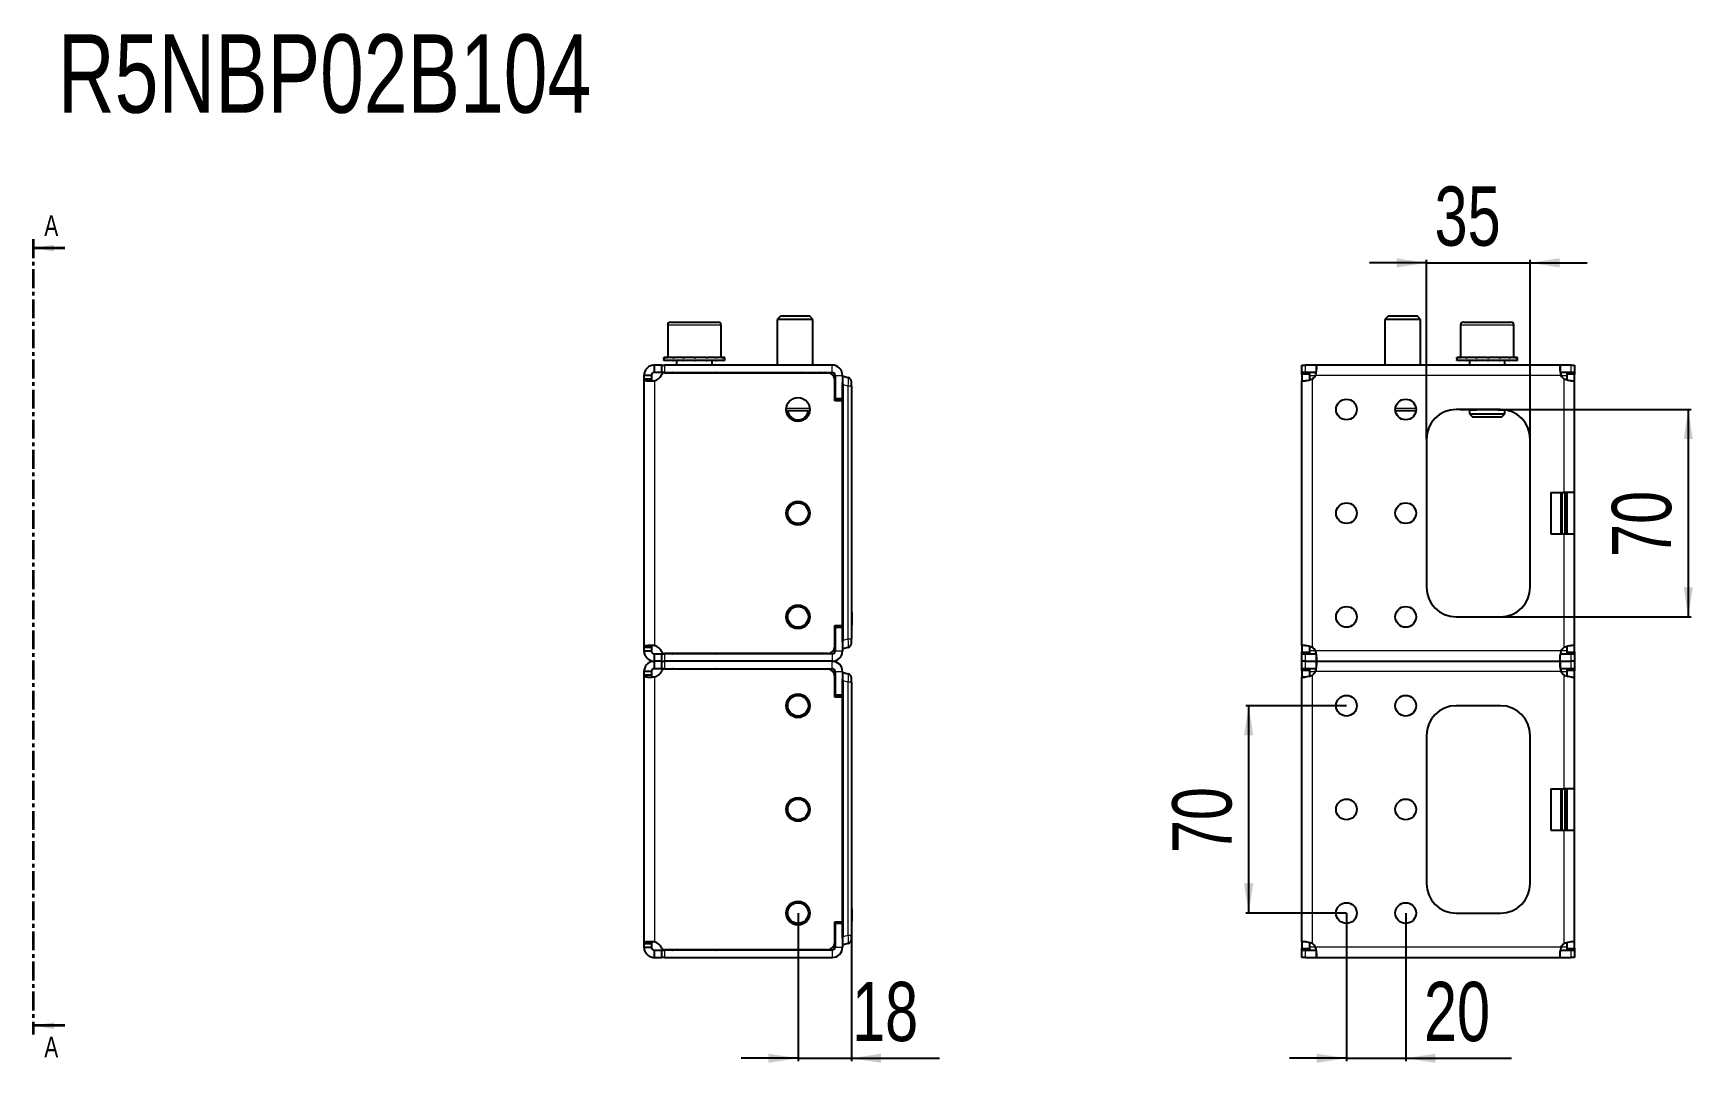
# Model space of a CAD drawing. Header units: millimetres. Extents: x 0 to 2702, y -208 to 601.
# Drawn here: x 1274 to 1834, y 254 to 601 of the extents above; entities that cross this region are included whole.
import ezdxf

# ---------------------------------------------------------------- set-up
doc = ezdxf.new("R2010")
doc.units = ezdxf.units.MM
doc.linetypes.add('CENTER', pattern=[10.16, 6.35, -1.27, 1.27, -1.27])
doc.layers.add('FORMAT', color=7, linetype='Continuous')
doc.styles.add('SLDTEXTSTYLE0', font='TXT', dxfattribs={"width": 0.75})
doc.dimstyles.new('SLDDIMSTYLE0', dxfattribs={"dimtxt": 20, "dimasz": 10, "dimexe": 0, "dimexo": 0.0625, "dimgap": 5, "dimtad": 2, "dimdec": 1, "dimrnd": 1e-09, "dimzin": 12, "dimdsep": 46, "dimtxsty": 'SLDTEXTSTYLE0', "dimsah": 1, "dimcen": 0.09, "dimadec": 0, "dimazin": 3, "dimtfac": 1, "dimtofl": 0, "dimtmove": 0, "dimatfit": 3, "dimfxl": 0, "dimfrac": 2, "dimtolj": 1, "dimtzin": 12, "dimarcsym": 0})
doc.dimstyles.new('SLDDIMSTYLE1', dxfattribs={"dimtxt": 20, "dimasz": 10, "dimexe": 0, "dimexo": 0.0625, "dimgap": 5, "dimtad": 2, "dimdec": 1, "dimrnd": 1e-09, "dimzin": 12, "dimdsep": 46, "dimtxsty": 'SLDTEXTSTYLE0', "dimsah": 1, "dimcen": 0.09, "dimadec": 0, "dimazin": 3, "dimtfac": 1, "dimtmove": 0, "dimatfit": 0, "dimfxl": 0, "dimfrac": 2, "dimtolj": 1, "dimtzin": 12, "dimarcsym": 0})

# ---------------------------------------------------------------- blocks, each defined once
blk = doc.blocks.new('_D_4')
at = {"layer": 'FORMAT'}
for p, q in [((1532.04, 304.38), (1532.04, 254.38)), ((1550.04, 299.63), (1550.04, 254.38)), ((1532.04, 255.38), (1512.81, 255.38)), ((1532.04, 255.38), (1550.04, 255.38)), ((1550.04, 255.38), (1579.82, 255.38))]:
    blk.add_line(p, q, dxfattribs=at)
for points in [[(1532.04, 255.38), (1522.04, 256.92), (1522.04, 253.85)], [(1550.04, 255.38), (1560.04, 253.85), (1560.04, 256.92)]]:
    blk.add_solid(points, dxfattribs=at)
at = {"layer": 'FORMAT', "insert": (1550.27, 281.17), "char_height": 20, "attachment_point": 1, "style": 'SLDTEXTSTYLE0'}
blk.add_mtext('18', dxfattribs=at)
blk = doc.blocks.new('_D_7')
at = {"layer": 'FORMAT'}
for p, q in [((1769.12, 474.39), (1833.47, 474.39)), ((1832.47, 474.39), (1832.47, 404.39)), ((1769.12, 404.39), (1833.47, 404.39))]:
    blk.add_line(p, q, dxfattribs=at)
for points in [[(1832.47, 474.39), (1830.93, 464.39), (1834.01, 464.39)], [(1832.47, 404.39), (1834.01, 414.39), (1830.93, 414.39)]]:
    blk.add_solid(points, dxfattribs=at)
at = {"layer": 'FORMAT', "insert": (1806.69, 424.61), "char_height": 20, "attachment_point": 1, "rotation": 90, "style": 'SLDTEXTSTYLE0'}
blk.add_mtext('70', dxfattribs=at)
blk = doc.blocks.new('_D_8')
at = {"layer": 'FORMAT'}
for p, q in [((1744.11, 523.89), (1724.88, 523.89)), ((1744.11, 464.4), (1744.11, 524.89)), ((1744.11, 523.89), (1779.11, 523.89)), ((1779.11, 464.4), (1779.11, 524.89)), ((1779.11, 523.89), (1798.34, 523.89))]:
    blk.add_line(p, q, dxfattribs=at)
for points in [[(1744.11, 523.89), (1734.11, 525.43), (1734.11, 522.35)], [(1779.11, 523.89), (1789.11, 522.35), (1789.11, 525.43)]]:
    blk.add_solid(points, dxfattribs=at)
at = {"layer": 'FORMAT', "insert": (1746.84, 549.67), "char_height": 20, "attachment_point": 1, "style": 'SLDTEXTSTYLE0'}
blk.add_mtext('35', dxfattribs=at)
blk = doc.blocks.new('_D_9')
at = {"layer": 'FORMAT'}
for p, q in [((1717.11, 304.38), (1717.11, 254.38)), ((1737.11, 304.38), (1737.11, 254.38)), ((1717.11, 255.38), (1697.88, 255.38)), ((1717.11, 255.38), (1737.11, 255.38)), ((1737.11, 255.38), (1772.83, 255.38))]:
    blk.add_line(p, q, dxfattribs=at)
for points in [[(1717.11, 255.38), (1707.11, 256.92), (1707.11, 253.85)], [(1737.11, 255.38), (1747.11, 253.85), (1747.11, 256.92)]]:
    blk.add_solid(points, dxfattribs=at)
at = {"layer": 'FORMAT', "insert": (1743.28, 281.17), "char_height": 20, "attachment_point": 1, "style": 'SLDTEXTSTYLE0'}
blk.add_mtext('20', dxfattribs=at)
blk = doc.blocks.new('_D_10')
at = {"layer": 'FORMAT'}
for p, q in [((1717.1, 374.39), (1683.11, 374.39)), ((1684.11, 374.39), (1684.11, 304.39)), ((1717.1, 304.39), (1683.11, 304.39))]:
    blk.add_line(p, q, dxfattribs=at)
for points in [[(1684.11, 374.39), (1682.57, 364.39), (1685.65, 364.39)], [(1684.11, 304.39), (1685.65, 314.39), (1682.57, 314.39)]]:
    blk.add_solid(points, dxfattribs=at)
at = {"layer": 'FORMAT', "insert": (1658.33, 324.61), "char_height": 20, "attachment_point": 1, "rotation": 90, "style": 'SLDTEXTSTYLE0'}
blk.add_mtext('70', dxfattribs=at)

msp = doc.modelspace()

# ---------------------------------------------------------------- linework, layer by layer
at = {"color": 7, "linetype": 'CENTER', "lineweight": 35}
msp.add_line((1273.91, 531.87), (1273.91, 263.4), dxfattribs=at)
at = {"color": 7, "linetype": 'Continuous', "lineweight": 35}
for p, q in [((1284.55, 528.87), (1273.91, 528.87)), ((1284.55, 266.4), (1273.91, 266.4))]:
    msp.add_line(p, q, dxfattribs=at)
at = {"color": 7, "linetype": 'Continuous', "lineweight": 25}
for p, q in [((1526.12, 505.89), (1525.04, 504.82)), ((1525.04, 504.82), (1525.04, 489.39)), ((1537.04, 504.82), (1525.04, 504.82)), ((1535.97, 505.89), (1526.12, 505.89)), ((1537.04, 504.82), (1535.97, 505.89)), ((1537.04, 489.39), (1537.04, 504.82)), ((1731.19, 505.89), (1730.11, 504.82)), ((1730.11, 504.82), (1730.11, 489.39)), ((1742.11, 504.82), (1730.11, 504.82)), ((1741.04, 505.89), (1731.19, 505.89)), ((1742.11, 504.82), (1741.04, 505.89)), ((1742.11, 489.39), (1742.11, 504.82)), ((1488.04, 502.89), (1488.04, 491.89)), ((1489.04, 503.89), (1505.04, 503.89)), ((1506.04, 491.89), (1506.04, 502.89)), ((1755.61, 502.89), (1755.61, 491.89)), ((1756.61, 503.89), (1764.43, 503.89)), ((1764.43, 503.89), (1772.61, 503.89)), ((1773.61, 491.89), (1773.61, 502.89)), ((1483.54, 486.89), (1483.54, 489.39)), ((1485.95, 489.39), (1483.54, 489.39)), ((1485.94, 489.39), (1485.94, 486.89)), ((1485.94, 489.39), (1486.94, 489.39)), ((1486.79, 491.89), (1486.79, 490.89)), ((1486.79, 491.89), (1486.8, 491.89)), ((1486.79, 490.89), (1486.8, 490.89)), ((1486.8, 491.89), (1486.8, 491.64)), ((1487.59, 491.89), (1486.8, 491.89)), ((1486.8, 490.89), (1486.8, 491.14)), ((1487.59, 490.89), (1486.8, 490.89)), ((1543.54, 489.39), (1486.94, 489.39)), ((1487.59, 491.89), (1487.69, 491.89)), ((1487.59, 490.89), (1487.69, 490.89)), ((1487.69, 491.89), (1487.69, 491.64)), ((1489.83, 491.89), (1487.69, 491.89)), ((1487.69, 490.89), (1487.69, 491.14)), ((1489.83, 490.89), (1487.69, 490.89)), ((1489.83, 491.89), (1490.01, 491.89)), ((1489.83, 490.89), (1490.01, 490.89)), ((1490.01, 491.89), (1490.01, 491.64)), ((1493.17, 491.89), (1490.01, 491.89)), ((1490.01, 490.89), (1490.01, 491.14)), ((1493.17, 490.89), (1490.01, 490.89)), ((1491.04, 490.89), (1491.04, 489.39)), ((1493.17, 491.89), (1493.4, 491.89)), ((1493.17, 490.89), (1493.4, 490.89)), ((1493.4, 491.89), (1493.4, 491.64)), ((1497.1, 491.89), (1493.4, 491.89)), ((1493.4, 490.89), (1493.4, 491.14)), ((1497.1, 490.89), (1493.4, 490.89)), ((1497.1, 491.89), (1497.18, 491.89)), ((1497.1, 490.89), (1497.27, 490.89)), ((1497.27, 490.89), (1497.35, 490.89)), ((1497.31, 491.89), (1497.35, 491.89)), ((1497.35, 491.89), (1497.35, 491.64)), ((1501.01, 491.89), (1497.35, 491.89)), ((1497.35, 490.89), (1497.35, 491.14)), ((1501.01, 490.89), (1497.35, 490.89)), ((1501.01, 491.89), (1501.24, 491.89)), ((1501.01, 490.89), (1501.24, 490.89)), ((1501.24, 491.89), (1501.24, 491.64)), ((1504.33, 491.89), (1501.24, 491.89)), ((1501.24, 490.89), (1501.24, 491.14)), ((1504.33, 490.89), (1501.24, 490.89)), ((1503.04, 489.39), (1503.04, 490.89)), ((1504.33, 491.89), (1504.5, 491.89)), ((1504.33, 490.89), (1504.5, 490.89)), ((1504.5, 491.89), (1504.5, 491.64)), ((1506.53, 491.89), (1504.5, 491.89)), ((1504.5, 490.89), (1504.5, 491.14)), ((1506.53, 490.89), (1504.5, 490.89)), ((1506.53, 491.89), (1506.63, 491.89)), ((1506.53, 490.89), (1506.63, 490.89)), ((1506.63, 491.89), (1506.63, 491.64)), ((1507.29, 491.89), (1506.63, 491.89)), ((1506.63, 490.89), (1506.63, 491.14)), ((1507.29, 490.89), (1506.63, 490.89)), ((1507.29, 490.89), (1507.29, 491.89)), ((1702.11, 486.89), (1702.11, 489.39)), ((1702.11, 489.39), (1703.23, 489.39)), ((1706.95, 489.39), (1703.23, 489.39)), ((1789.28, 489.39), (1706.95, 489.39)), ((1706.95, 489.39), (1706.95, 487.18)), ((1754.36, 491.89), (1754.36, 490.89)), ((1754.37, 491.89), (1754.37, 491.64)), ((1755.2, 491.89), (1754.37, 491.89)), ((1754.37, 491.89), (1754.37, 491.89)), ((1754.37, 490.89), (1754.37, 491.14)), ((1755.2, 490.89), (1754.37, 490.89)), ((1754.37, 490.89), (1754.37, 490.89)), ((1755.2, 491.89), (1755.3, 491.89)), ((1755.2, 490.89), (1755.3, 490.89)), ((1755.3, 491.89), (1755.3, 491.64)), ((1757.47, 491.89), (1755.3, 491.89)), ((1755.3, 490.89), (1755.3, 491.14)), ((1757.47, 490.89), (1755.3, 490.89)), ((1757.47, 491.89), (1757.65, 491.89)), ((1757.47, 490.89), (1757.65, 490.89)), ((1757.65, 491.89), (1757.65, 491.64)), ((1760.83, 491.89), (1757.65, 491.89)), ((1757.65, 490.89), (1757.65, 491.14)), ((1760.83, 490.89), (1757.65, 490.89)), ((1758.61, 490.89), (1758.61, 489.39)), ((1760.83, 491.89), (1761.06, 491.89)), ((1760.83, 490.89), (1761.06, 490.89)), ((1761.06, 491.89), (1761.06, 491.64)), ((1764.76, 491.89), (1761.06, 491.89)), ((1761.06, 490.89), (1761.06, 491.14)), ((1764.76, 490.89), (1761.06, 490.89)), ((1764.76, 491.89), (1764.84, 491.89)), ((1764.76, 490.89), (1764.91, 490.89)), ((1764.91, 490.89), (1765.01, 490.89)), ((1764.96, 491.89), (1765.01, 491.89)), ((1765.01, 491.89), (1765.01, 491.64)), ((1768.67, 491.89), (1765.01, 491.89)), ((1765.01, 490.89), (1765.01, 491.14)), ((1768.67, 490.89), (1765.01, 490.89)), ((1768.67, 491.89), (1768.9, 491.89)), ((1768.67, 490.89), (1768.9, 490.89)), ((1768.9, 491.89), (1768.9, 491.64)), ((1771.96, 491.89), (1768.9, 491.89)), ((1768.9, 490.89), (1768.9, 491.14)), ((1771.96, 490.89), (1768.9, 490.89)), ((1770.61, 489.39), (1770.61, 490.89)), ((1771.96, 491.89), (1772.14, 491.89)), ((1771.96, 490.89), (1772.14, 490.89)), ((1772.14, 491.89), (1772.14, 491.64)), ((1774.14, 491.89), (1772.14, 491.89)), ((1772.14, 490.89), (1772.14, 491.14)), ((1774.14, 490.89), (1772.14, 490.89)), ((1774.14, 491.89), (1774.23, 491.89)), ((1774.14, 490.89), (1774.23, 490.89)), ((1774.23, 491.89), (1774.23, 491.64)), ((1774.86, 491.89), (1774.23, 491.89)), ((1774.23, 490.89), (1774.23, 491.14)), ((1774.86, 490.89), (1774.23, 490.89)), ((1774.86, 490.89), (1774.86, 491.89)), ((1789.28, 489.39), (1789.28, 486.89)), ((1793, 489.39), (1789.28, 489.39)), ((1793, 489.39), (1794.11, 489.39)), ((1794.11, 489.39), (1794.11, 486.89)), ((1482.54, 485.89), (1480.04, 485.89)), ((1480.04, 485.89), (1480.04, 484.67)), ((1480.04, 484.67), (1480.04, 394.11)), ((1482.54, 484.67), (1480.04, 484.67)), ((1482.54, 485.89), (1482.54, 484.67)), ((1485.95, 486.89), (1483.54, 486.89)), ((1486.94, 486.89), (1485.94, 486.89)), ((1486.94, 486.89), (1543.54, 486.89)), ((1486.97, 486.79), (1541.94, 486.79)), ((1520.79, 486.89), (1520.79, 486.79)), ((1521.09, 486.89), (1521.09, 486.79)), ((1522.77, 486.89), (1522.77, 486.79)), ((1525.72, 486.89), (1525.72, 486.79)), ((1529.48, 486.89), (1529.48, 486.79)), ((1533.47, 486.89), (1533.47, 486.79)), ((1537.1, 486.89), (1537.1, 486.79)), ((1539.8, 486.89), (1539.8, 486.79)), ((1541.17, 486.89), (1541.17, 486.79)), ((1541.29, 486.79), (1541.29, 486.89)), ((1544.44, 477.29), (1544.44, 484.29)), ((1544.54, 485.89), (1544.54, 477.94)), ((1547.04, 485.89), (1547.04, 477.94)), ((1547.04, 485.64), (1547.24, 485.64)), ((1547.04, 395.92), (1547.04, 483.37)), ((1547.24, 485.64), (1548.93, 485.19)), ((1547.24, 396.54), (1547.24, 482.74)), ((1550.04, 482.29), (1550.04, 483.74)), ((1550.04, 482.29), (1550.04, 407.84)), ((1703.23, 486.89), (1702.11, 486.89)), ((1702.11, 486.89), (1702.11, 486.79)), ((1702.11, 486.79), (1704.61, 486.79)), ((1702.11, 486.18), (1702.11, 486.79)), ((1702.11, 486.18), (1702.11, 484.12)), ((1702.11, 394.67), (1702.11, 484.12)), ((1702.11, 484.12), (1703.21, 484.12)), ((1706.95, 486.89), (1703.23, 486.89)), ((1704.61, 486.79), (1704.61, 486.18)), ((1704.61, 486.18), (1704.61, 484.36)), ((1793, 486.89), (1789.28, 486.89)), ((1791.61, 486.79), (1794.11, 486.79)), ((1791.61, 486.18), (1791.61, 486.79)), ((1791.61, 484.34), (1791.61, 486.18)), ((1794.11, 486.89), (1793, 486.89)), ((1794.11, 486.79), (1794.11, 486.89)), ((1794.11, 486.79), (1794.11, 486.18)), ((1794.11, 484.12), (1794.11, 486.18)), ((1794.11, 446.39), (1794.11, 484.12)), ((1544.44, 478.87), (1544.54, 478.66)), ((1547.04, 477.29), (1544.44, 477.29)), ((1547.04, 477.94), (1544.54, 477.94)), ((1547.04, 477.29), (1547.04, 401.49)), ((1536.01, 473.89), (1528.08, 473.89)), ((1740.58, 473.89), (1733.65, 473.89)), ((1769.11, 474.39), (1754.11, 474.39)), ((1755.78, 474.29), (1755.76, 474.29)), ((1755.78, 474.29), (1755.78, 474.29)), ((1755.88, 474.29), (1755.78, 474.29)), ((1755.88, 474.39), (1755.88, 474.29)), ((1759.14, 474.29), (1755.88, 474.29)), ((1758.61, 474.29), (1758.61, 472.97)), ((1758.61, 472.97), (1759.69, 471.89)), ((1758.61, 472.97), (1764.48, 472.97)), ((1759.14, 474.29), (1761.04, 474.29)), ((1759.69, 471.89), (1764.5, 471.89)), ((1761.59, 474.29), (1761.04, 474.29)), ((1767.64, 474.29), (1761.59, 474.29)), ((1764.48, 472.97), (1770.61, 472.97)), ((1764.5, 471.89), (1769.54, 471.89)), ((1768.19, 474.29), (1767.64, 474.29)), ((1768.19, 474.29), (1770.09, 474.29)), ((1769.54, 471.89), (1770.61, 472.97)), ((1770.52, 474.29), (1770.09, 474.29)), ((1770.61, 472.97), (1770.61, 474.28)), ((1744.11, 464.39), (1744.11, 414.39)), ((1779.11, 414.39), (1779.11, 464.39)), ((1786.11, 446.39), (1790.61, 446.39)), ((1786.11, 446.39), (1786.11, 432.39)), ((1794.11, 446.39), (1790.61, 446.39)), ((1791.61, 432.39), (1791.61, 446.39)), ((1794.11, 432.39), (1794.11, 446.39)), ((1786.11, 432.39), (1790.61, 432.39)), ((1790.61, 432.39), (1794.11, 432.39)), ((1794.11, 394.67), (1794.11, 432.39)), ((1550.04, 407.84), (1550.04, 399.64)), ((1550.24, 405.9), (1550.04, 405.9)), ((1550.24, 405.86), (1550.04, 405.86)), ((1550.24, 405.84), (1550.04, 405.84)), ((1550.24, 405.4), (1550.24, 402.08)), ((1754.11, 404.39), (1769.11, 404.39)), ((1544.44, 401.49), (1547.04, 401.49)), ((1544.44, 394.49), (1544.44, 401.49)), ((1544.44, 400.41), (1544.54, 400.63)), ((1544.54, 400.84), (1544.54, 392.89)), ((1547.04, 400.84), (1544.54, 400.84)), ((1547.04, 400.84), (1547.04, 392.89)), ((1550.24, 401.64), (1550.04, 401.64)), ((1550.24, 401.59), (1550.04, 401.59)), ((1550.04, 399.64), (1550.04, 396.99)), ((1480.04, 394.11), (1482.54, 394.11)), ((1480.04, 394.11), (1480.04, 392.89)), ((1480.04, 392.89), (1482.54, 392.89)), ((1482.54, 394.11), (1482.54, 392.89)), ((1547.24, 393.64), (1547.04, 393.64)), ((1548.93, 394.09), (1547.24, 393.64)), ((1550.04, 395.54), (1550.04, 396.99)), ((1702.11, 394.67), (1702.11, 392.6)), ((1702.11, 391.99), (1702.11, 392.6)), ((1704.61, 394.44), (1704.61, 392.6)), ((1704.61, 392.6), (1704.61, 391.99)), ((1791.61, 392.6), (1791.61, 394.42)), ((1791.61, 391.99), (1791.61, 392.6)), ((1794.11, 394.67), (1793.02, 394.67)), ((1794.11, 392.6), (1794.11, 394.67)), ((1794.11, 392.6), (1794.11, 391.99)), ((1483.54, 389.39), (1483.54, 391.89)), ((1483.54, 391.89), (1485.95, 391.89)), ((1483.54, 386.89), (1483.54, 389.39)), ((1485.95, 389.39), (1483.54, 389.39)), ((1485.95, 386.89), (1483.54, 386.89)), ((1485.94, 391.89), (1485.94, 389.39)), ((1485.94, 391.89), (1486.94, 391.89)), ((1485.94, 389.39), (1485.94, 386.89)), ((1485.94, 389.39), (1486.94, 389.39)), ((1486.94, 386.89), (1485.94, 386.89)), ((1543.54, 391.89), (1486.94, 391.89)), ((1543.54, 389.39), (1486.94, 389.39)), ((1486.94, 386.89), (1543.54, 386.89)), ((1541.94, 391.99), (1486.97, 391.99)), ((1486.97, 386.79), (1541.94, 386.79)), ((1704.61, 391.99), (1702.11, 391.99)), ((1702.11, 391.99), (1702.11, 391.89)), ((1702.11, 389.39), (1702.11, 391.89)), ((1702.11, 391.89), (1703.23, 391.89)), ((1703.23, 389.39), (1702.11, 389.39)), ((1702.11, 386.89), (1702.11, 389.39)), ((1703.23, 386.89), (1702.11, 386.89)), ((1702.11, 386.89), (1702.11, 386.79)), ((1702.11, 386.79), (1704.61, 386.79)), ((1702.11, 386.18), (1702.11, 386.79)), ((1703.23, 391.89), (1706.95, 391.89)), ((1703.23, 389.39), (1706.95, 389.39)), ((1706.95, 386.89), (1703.23, 386.89)), ((1704.61, 386.79), (1704.61, 386.18)), ((1706.95, 391.89), (1706.95, 389.39)), ((1706.95, 389.39), (1789.28, 389.39)), ((1706.95, 389.39), (1706.95, 387.18)), ((1789.28, 391.89), (1793, 391.89)), ((1789.28, 389.39), (1789.28, 391.61)), ((1789.28, 389.39), (1793, 389.39)), ((1789.28, 389.39), (1789.28, 386.89)), ((1793, 386.89), (1789.28, 386.89)), ((1794.11, 391.99), (1791.61, 391.99)), ((1791.61, 386.79), (1794.11, 386.79)), ((1791.61, 386.18), (1791.61, 386.79)), ((1793, 391.89), (1794.11, 391.89)), ((1794.11, 389.39), (1793, 389.39)), ((1794.11, 386.89), (1793, 386.89)), ((1794.11, 391.89), (1794.11, 391.99)), ((1794.11, 391.89), (1794.11, 389.39)), ((1794.11, 389.39), (1794.11, 386.89)), ((1794.11, 386.79), (1794.11, 386.89)), ((1794.11, 386.79), (1794.11, 386.18)), ((1482.54, 385.89), (1480.04, 385.89)), ((1480.04, 385.89), (1480.04, 384.67)), ((1480.04, 384.67), (1480.04, 294.11)), ((1482.54, 384.67), (1480.04, 384.67)), ((1482.54, 385.89), (1482.54, 384.67)), ((1544.44, 377.29), (1544.44, 384.29)), ((1544.54, 385.89), (1544.54, 377.94)), ((1547.04, 385.89), (1547.04, 377.94)), ((1547.04, 385.64), (1547.24, 385.64)), ((1547.04, 295.92), (1547.04, 383.37)), ((1547.24, 385.64), (1548.93, 385.19)), ((1547.24, 296.54), (1547.24, 382.74)), ((1550.04, 382.29), (1550.04, 383.74)), ((1550.04, 382.29), (1550.04, 307.84)), ((1702.11, 386.18), (1702.11, 384.12)), ((1702.11, 294.67), (1702.11, 384.12)), ((1702.11, 384.12), (1703.21, 384.12)), ((1704.61, 386.18), (1704.61, 384.36)), ((1791.61, 384.34), (1791.61, 386.18)), ((1794.11, 384.12), (1794.11, 386.18)), ((1794.11, 346.39), (1794.11, 384.12)), ((1544.44, 378.87), (1544.54, 378.66)), ((1547.04, 377.29), (1544.44, 377.29)), ((1547.04, 377.94), (1544.54, 377.94)), ((1547.04, 377.29), (1547.04, 301.49)), ((1769.11, 374.39), (1754.11, 374.39)), ((1744.11, 364.39), (1744.11, 314.39)), ((1779.11, 314.39), (1779.11, 364.39)), ((1786.11, 346.39), (1790.61, 346.39)), ((1786.11, 346.39), (1786.11, 332.39)), ((1794.11, 346.39), (1790.61, 346.39)), ((1791.61, 332.39), (1791.61, 346.39)), ((1794.11, 332.39), (1794.11, 346.39)), ((1786.11, 332.39), (1790.61, 332.39)), ((1790.61, 332.39), (1794.11, 332.39)), ((1794.11, 294.67), (1794.11, 332.39)), ((1550.04, 307.84), (1550.04, 299.64)), ((1550.24, 305.9), (1550.04, 305.9)), ((1550.24, 305.86), (1550.04, 305.86)), ((1550.24, 305.84), (1550.04, 305.84)), ((1550.24, 305.4), (1550.24, 302.08)), ((1754.11, 304.39), (1769.11, 304.39)), ((1544.44, 301.49), (1547.04, 301.49)), ((1544.44, 294.49), (1544.44, 301.49)), ((1544.44, 300.41), (1544.54, 300.63)), ((1544.54, 300.84), (1544.54, 292.89)), ((1547.04, 300.84), (1544.54, 300.84)), ((1547.04, 300.84), (1547.04, 292.89)), ((1550.24, 301.64), (1550.04, 301.64)), ((1550.24, 301.59), (1550.04, 301.59)), ((1550.04, 299.64), (1550.04, 296.99)), ((1550.04, 295.54), (1550.04, 296.99)), ((1480.04, 294.11), (1482.54, 294.11)), ((1480.04, 294.11), (1480.04, 292.89)), ((1480.04, 292.89), (1482.54, 292.89)), ((1482.54, 294.11), (1482.54, 292.89)), ((1483.54, 289.39), (1483.54, 291.89)), ((1483.54, 291.89), (1485.95, 291.89)), ((1485.94, 291.89), (1485.94, 289.39)), ((1485.94, 291.89), (1486.94, 291.89)), ((1543.54, 291.89), (1486.94, 291.89)), ((1541.94, 291.99), (1486.97, 291.99)), ((1547.24, 293.64), (1547.04, 293.64)), ((1548.93, 294.09), (1547.24, 293.64)), ((1702.11, 294.67), (1702.11, 292.6)), ((1702.11, 291.99), (1702.11, 292.6)), ((1704.61, 291.99), (1702.11, 291.99)), ((1702.11, 291.99), (1702.11, 291.89)), ((1702.11, 289.39), (1702.11, 291.89)), ((1702.11, 291.89), (1703.23, 291.89)), ((1703.23, 291.89), (1706.95, 291.89)), ((1704.61, 294.44), (1704.61, 292.6)), ((1704.61, 292.6), (1704.61, 291.99)), ((1706.95, 291.89), (1706.95, 289.39)), ((1789.28, 291.89), (1793, 291.89)), ((1789.28, 289.39), (1789.28, 291.61)), ((1791.61, 292.6), (1791.61, 294.42)), ((1791.61, 291.99), (1791.61, 292.6)), ((1794.11, 291.99), (1791.61, 291.99)), ((1793, 291.89), (1794.11, 291.89)), ((1794.11, 294.67), (1793.02, 294.67)), ((1794.11, 292.6), (1794.11, 294.67)), ((1794.11, 292.6), (1794.11, 291.99)), ((1794.11, 291.89), (1794.11, 291.99)), ((1794.11, 291.89), (1794.11, 289.39)), ((1483.54, 289.39), (1485.95, 289.39)), ((1486.94, 289.39), (1485.94, 289.39)), ((1486.94, 289.39), (1543.54, 289.39)), ((1703.23, 289.39), (1702.11, 289.39)), ((1703.23, 289.39), (1706.95, 289.39)), ((1706.95, 289.39), (1789.28, 289.39)), ((1789.28, 289.39), (1793, 289.39)), ((1794.11, 289.39), (1793, 289.39))]:
    msp.add_line(p, q, dxfattribs=at)
at = {"color": 8, "linetype": 'Continuous', "lineweight": 18}
for p, q in [((1506.04, 502.89), (1488.04, 502.89)), ((1764.41, 502.89), (1755.61, 502.89)), ((1773.61, 502.89), (1764.41, 502.89)), ((1486.94, 489.39), (1486.94, 486.89)), ((1543.54, 486.89), (1543.54, 489.39)), ((1703.23, 489.39), (1703.23, 486.89)), ((1793, 486.89), (1793, 489.39)), ((1483.54, 484.12), (1483.54, 394.67)), ((1544.54, 485.89), (1547.04, 485.89)), ((1548.93, 482.29), (1547.24, 482.74)), ((1548.93, 396.99), (1548.93, 482.29)), ((1550.04, 482.29), (1548.93, 482.29)), ((1704.61, 486.18), (1702.11, 486.18)), ((1704.61, 485.89), (1706.7, 485.89)), ((1705.61, 394.11), (1705.61, 484.67)), ((1789.53, 485.89), (1706.7, 485.89)), ((1789.53, 485.89), (1791.61, 485.89)), ((1790.61, 446.39), (1790.61, 484.67)), ((1794.11, 486.18), (1791.61, 486.18)), ((1546.85, 477.29), (1546.85, 477.94)), ((1528.08, 474.89), (1536.01, 474.89)), ((1733.65, 474.89), (1740.58, 474.89)), ((1761.04, 474.39), (1761.04, 474.29)), ((1761.59, 474.39), (1761.59, 474.29)), ((1767.64, 474.39), (1767.64, 474.29)), ((1768.19, 474.39), (1768.19, 474.29)), ((1789.42, 432.39), (1789.42, 446.39)), ((1789.62, 446.39), (1789.62, 432.39)), ((1789.72, 432.39), (1789.72, 446.39)), ((1789.92, 446.39), (1789.92, 432.39)), ((1790.8, 432.39), (1790.8, 446.39)), ((1791, 446.39), (1791, 432.39)), ((1791.11, 432.39), (1791.11, 446.39)), ((1791.31, 446.39), (1791.31, 432.39)), ((1790.61, 394.11), (1790.61, 432.39)), ((1550.24, 405.4), (1550.04, 405.4)), ((1546.85, 400.84), (1546.85, 401.49)), ((1550.24, 402.08), (1550.04, 402.08)), ((1544.54, 392.89), (1547.04, 392.89)), ((1547.24, 396.54), (1548.93, 396.99)), ((1548.93, 396.99), (1550.04, 396.99)), ((1702.11, 392.6), (1704.61, 392.6)), ((1706.7, 392.89), (1704.61, 392.89)), ((1789.53, 392.89), (1706.7, 392.89)), ((1791.61, 392.89), (1789.53, 392.89)), ((1791.61, 392.6), (1794.11, 392.6)), ((1486.94, 391.89), (1486.94, 389.39)), ((1486.94, 389.39), (1486.94, 386.89)), ((1543.54, 391.89), (1543.54, 389.39)), ((1543.54, 386.89), (1543.54, 389.39)), ((1703.23, 391.89), (1703.23, 389.39)), ((1703.23, 389.39), (1703.23, 386.89)), ((1793, 389.39), (1793, 391.89)), ((1793, 386.89), (1793, 389.39)), ((1483.54, 384.12), (1483.54, 294.67)), ((1544.54, 385.89), (1547.04, 385.89)), ((1548.93, 382.29), (1547.24, 382.74)), ((1548.93, 296.99), (1548.93, 382.29)), ((1550.04, 382.29), (1548.93, 382.29)), ((1704.61, 386.18), (1702.11, 386.18)), ((1704.61, 385.89), (1706.7, 385.89)), ((1705.61, 294.11), (1705.61, 384.67)), ((1789.53, 385.89), (1706.7, 385.89)), ((1789.53, 385.89), (1791.61, 385.89)), ((1790.61, 346.39), (1790.61, 384.67)), ((1794.11, 386.18), (1791.61, 386.18)), ((1546.85, 377.29), (1546.85, 377.94)), ((1789.42, 332.39), (1789.42, 346.39)), ((1789.62, 346.39), (1789.62, 332.39)), ((1789.72, 332.39), (1789.72, 346.39)), ((1789.92, 346.39), (1789.92, 332.39)), ((1790.8, 332.39), (1790.8, 346.39)), ((1791, 346.39), (1791, 332.39)), ((1791.11, 332.39), (1791.11, 346.39)), ((1791.31, 346.39), (1791.31, 332.39)), ((1790.61, 294.11), (1790.61, 332.39)), ((1550.24, 305.4), (1550.04, 305.4)), ((1546.85, 300.84), (1546.85, 301.49)), ((1547.24, 296.54), (1548.93, 296.99)), ((1548.93, 296.99), (1550.04, 296.99)), ((1550.24, 302.08), (1550.04, 302.08)), ((1486.94, 291.89), (1486.94, 289.39)), ((1543.54, 291.89), (1543.54, 289.39)), ((1544.54, 292.89), (1547.04, 292.89)), ((1702.11, 292.6), (1704.61, 292.6)), ((1703.23, 291.89), (1703.23, 289.39)), ((1706.7, 292.89), (1704.61, 292.89)), ((1789.53, 292.89), (1706.7, 292.89)), ((1791.61, 292.89), (1789.53, 292.89)), ((1791.61, 292.6), (1794.11, 292.6)), ((1793, 289.39), (1793, 291.89))]:
    msp.add_line(p, q, dxfattribs=at)
at = {"color": 7, "linetype": 'Continuous', "lineweight": 25}
for centre, radius in [((1532.04, 474.39), 4), ((1717.11, 474.39), 3.5), ((1737.11, 474.39), 3.5), ((1532.04, 439.39), 4), ((1532.04, 439.39), 3.5), ((1717.11, 439.39), 3.5), ((1737.11, 439.39), 3.5), ((1532.04, 404.39), 4), ((1532.04, 404.39), 3.5), ((1717.11, 404.39), 3.5), ((1737.11, 404.39), 3.5), ((1532.04, 374.39), 4), ((1532.04, 374.39), 3.5), ((1717.11, 374.39), 3.5), ((1737.11, 374.39), 3.5), ((1532.04, 339.39), 4), ((1532.04, 339.39), 3.5), ((1717.11, 339.39), 3.5), ((1737.11, 339.39), 3.5), ((1532.04, 304.39), 4), ((1532.04, 304.39), 3.5), ((1717.11, 304.39), 3.5), ((1737.11, 304.39), 3.5)]:
    msp.add_circle(centre, radius, dxfattribs=at)
for centre, radius, start, end in [((1489.04, 502.89), 1, 90, 180), ((1505.04, 502.89), 1, 0, 90), ((1756.61, 502.89), 1, 90, 180), ((1772.61, 502.89), 1, 0, 90), ((1543.54, 485.89), 3.5, 360, 90), ((1482.82, 487.54), 3.5, 281.8948, 337.1146), ((1486.97, 485.79), 1, 90, 157.1146), ((1489.69, 486.54), 0.35, 45.5847, 90), ((1504.39, 486.54), 0.35, 90, 134.4153), ((1541.94, 484.29), 2.5, 360, 90), ((1543.54, 485.89), 1, 360, 90), ((1548.54, 483.74), 1.5, 0, 75), ((1703.61, 487.54), 3.5, 304.8499, 331.8729), ((1792.61, 487.54), 3.5, 208.1271, 235.1501), ((1532.04, 474.39), 3.5, 188.2132, 351.7868), ((1754.11, 464.39), 10, 90, 180), ((1769.11, 464.39), 10, 0, 90), ((1754.11, 414.39), 10, 180, 270), ((1769.11, 414.39), 10, 270, 0), ((1482.82, 391.24), 3.5, 22.8854, 78.1052), ((1486.97, 392.99), 1, 202.8854, 270), ((1541.94, 394.49), 2.5, 270, 0), ((1543.54, 392.89), 3.5, 270, 0), ((1543.54, 392.89), 1, 270, 0), ((1548.54, 395.54), 1.5, 285, 0), ((1703.61, 391.24), 3.5, 28.1271, 55.1501), ((1792.61, 391.24), 3.5, 124.8499, 151.8729), ((1486.97, 385.79), 1, 90, 157.1146), ((1489.69, 392.24), 0.35, 270, 314.4153), ((1489.69, 386.54), 0.35, 45.5847, 90), ((1504.39, 392.24), 0.35, 225.5847, 270), ((1504.39, 386.54), 0.35, 90, 134.4153), ((1541.94, 384.29), 2.5, 360, 90), ((1543.54, 385.89), 3.5, 360, 90), ((1543.54, 385.89), 1, 360, 90), ((1482.82, 387.54), 3.5, 281.8948, 337.1146), ((1548.54, 383.74), 1.5, 0, 75), ((1703.61, 387.54), 3.5, 304.8499, 331.8729), ((1792.61, 387.54), 3.5, 208.1271, 235.1501), ((1754.11, 364.39), 10, 90, 180), ((1769.11, 364.39), 10, 0, 90), ((1754.11, 314.39), 10, 180, 270), ((1769.11, 314.39), 10, 270, 0), ((1482.82, 291.24), 3.5, 22.8854, 78.1052), ((1486.97, 292.99), 1, 202.8854, 270), ((1489.69, 292.24), 0.35, 270, 314.4153), ((1504.39, 292.24), 0.35, 225.5847, 270), ((1541.94, 294.49), 2.5, 270, 0), ((1543.54, 292.89), 3.5, 270, 0), ((1543.54, 292.89), 1, 270, 0), ((1548.54, 295.54), 1.5, 285, 0), ((1703.61, 291.24), 3.5, 28.1271, 55.1501), ((1792.61, 291.24), 3.5, 124.8499, 151.8729)]:
    msp.add_arc(centre, radius, start, end, dxfattribs=at)
for centre, major_axis, start_param, end_param in [((1535.65, 485.64), (11.57, -3.1), 0.067037, 0.253072), ((1535.65, 393.64), (11.57, 3.1), 6.030113, 6.216148), ((1535.65, 385.64), (11.57, -3.1), 0.067037, 0.253072), ((1535.65, 293.64), (11.57, 3.1), 6.030113, 6.216148)]:
    msp.add_ellipse(centre, major_axis=major_axis, ratio=0.250563, start_param=start_param, end_param=end_param, dxfattribs=at)
at = {"color": 8, "linetype": 'Continuous', "lineweight": 18}
for centre, major_axis, start_param, end_param in [((1548.54, 482.19), (0.38, 3), 4.762686, 6.266445), ((1548.54, 397.1), (-0.38, 3), 3.158333, 4.662092), ((1548.54, 382.19), (0.38, 3), 4.762686, 6.266445), ((1548.54, 297.1), (-0.38, 3), 3.158333, 4.662092)]:
    msp.add_ellipse(centre, major_axis=major_axis, ratio=0.123038, start_param=start_param, end_param=end_param, dxfattribs=at)
at = {"color": 7, "linetype": 'Continuous', "lineweight": 25}
for points, knots in [([(1483.54, 489.39), (1483.25, 489.37), (1482.7, 489.33), (1481.8, 488.98), (1480.91, 488.31), (1480.19, 487.2), (1480.09, 486.34), (1480.04, 485.89)], [0, 0, 0, 0, 0.16069, 0.301312, 0.521951, 0.753573, 1, 1, 1, 1]), ([(1486.8, 491.64), (1486.8, 491.68), (1486.8, 491.75), (1486.79, 491.83), (1486.79, 491.87), (1486.79, 491.89)], [0, 0, 0, 0, 0.499981, 0.749988, 1, 1, 1, 1]), ([(1486.79, 490.89), (1486.79, 490.91), (1486.79, 490.95), (1486.8, 491.04), (1486.8, 491.1), (1486.8, 491.14)], [0, 0, 0, 0, 0.25014, 0.50028, 1, 1, 1, 1]), ([(1487.69, 491.64), (1487.68, 491.68), (1487.65, 491.75), (1487.62, 491.83), (1487.6, 491.87), (1487.59, 491.89)], [0, 0, 0, 0, 0.499981, 0.749988, 1, 1, 1, 1]), ([(1487.59, 490.89), (1487.6, 490.91), (1487.62, 490.95), (1487.65, 491.04), (1487.68, 491.1), (1487.69, 491.14)], [0, 0, 0, 0, 0.25014, 0.50028, 1, 1, 1, 1]), ([(1490.01, 491.64), (1489.98, 491.68), (1489.94, 491.75), (1489.88, 491.83), (1489.85, 491.87), (1489.83, 491.89)], [0, 0, 0, 0, 0.499981, 0.749988, 1, 1, 1, 1]), ([(1489.83, 490.89), (1489.85, 490.91), (1489.88, 490.95), (1489.94, 491.04), (1489.98, 491.1), (1490.01, 491.14)], [0, 0, 0, 0, 0.2501401, 0.5002802, 1, 1, 1, 1]), ([(1493.4, 491.64), (1493.36, 491.68), (1493.3, 491.75), (1493.23, 491.83), (1493.19, 491.87), (1493.17, 491.89)], [0, 0, 0, 0, 0.499981, 0.749988, 1, 1, 1, 1]), ([(1493.17, 490.89), (1493.19, 490.91), (1493.23, 490.95), (1493.3, 491.04), (1493.36, 491.1), (1493.4, 491.14)], [0, 0, 0, 0, 0.25014, 0.50028, 1, 1, 1, 1]), ([(1497.35, 491.64), (1497.3, 491.68), (1497.24, 491.75), (1497.16, 491.83), (1497.12, 491.87), (1497.1, 491.89)], [0, 0, 0, 0, 0.499981, 0.749988, 1, 1, 1, 1]), ([(1497.1, 490.89), (1497.12, 490.91), (1497.16, 490.95), (1497.24, 491.04), (1497.3, 491.1), (1497.35, 491.14)], [0, 0, 0, 0, 0.25014, 0.50028, 1, 1, 1, 1]), ([(1497.35, 491.64), (1497.33, 491.71), (1497.31, 491.84), (1497.28, 491.88), (1497.27, 491.89)], [0, 0, 0, 0, 0.561794, 1, 1, 1, 1]), ([(1497.35, 491.14), (1497.33, 491.07), (1497.31, 490.94), (1497.28, 490.91), (1497.27, 490.89)], [0, 0, 0, 0, 0.561794, 1, 1, 1, 1]), ([(1501.24, 491.64), (1501.21, 491.68), (1501.15, 491.75), (1501.07, 491.83), (1501.03, 491.87), (1501.01, 491.89)], [0, 0, 0, 0, 0.499981, 0.749988, 1, 1, 1, 1]), ([(1501.01, 490.89), (1501.03, 490.91), (1501.07, 490.95), (1501.15, 491.04), (1501.21, 491.1), (1501.24, 491.14)], [0, 0, 0, 0, 0.25014, 0.50028, 1, 1, 1, 1]), ([(1504.5, 491.64), (1504.47, 491.68), (1504.43, 491.75), (1504.37, 491.83), (1504.34, 491.87), (1504.33, 491.89)], [0, 0, 0, 0, 0.499981, 0.749988, 1, 1, 1, 1]), ([(1504.33, 490.89), (1504.34, 490.91), (1504.37, 490.95), (1504.43, 491.04), (1504.47, 491.1), (1504.5, 491.14)], [0, 0, 0, 0, 0.25014, 0.50028, 1, 1, 1, 1]), ([(1506.63, 491.64), (1506.61, 491.68), (1506.59, 491.75), (1506.56, 491.83), (1506.54, 491.87), (1506.53, 491.89)], [0, 0, 0, 0, 0.499981, 0.749988, 1, 1, 1, 1]), ([(1506.53, 490.89), (1506.54, 490.91), (1506.56, 490.95), (1506.59, 491.04), (1506.61, 491.1), (1506.63, 491.14)], [0, 0, 0, 0, 0.25014, 0.50028, 1, 1, 1, 1]), ([(1706.7, 485.89), (1706.75, 486.15), (1706.85, 486.64), (1707, 487.46), (1707.1, 488.17), (1707.12, 488.74), (1707.1, 489.1), (1707.04, 489.34), (1706.98, 489.37), (1706.95, 489.39)], [0, 0, 0, 0, 0.144067, 0.271276, 0.474907, 0.597997, 0.726338, 0.860245, 1, 1, 1, 1]), ([(1754.37, 491.64), (1754.37, 491.68), (1754.37, 491.75), (1754.37, 491.83), (1754.37, 491.87), (1754.37, 491.89)], [0, 0, 0, 0, 0.499981, 0.749988, 1, 1, 1, 1]), ([(1754.37, 490.89), (1754.37, 490.91), (1754.37, 490.95), (1754.37, 491.04), (1754.37, 491.1), (1754.37, 491.14)], [0, 0, 0, 0, 0.25014, 0.50028, 1, 1, 1, 1]), ([(1755.3, 491.64), (1755.29, 491.68), (1755.26, 491.75), (1755.23, 491.83), (1755.21, 491.87), (1755.2, 491.89)], [0, 0, 0, 0, 0.4999808, 0.7499881, 1, 1, 1, 1]), ([(1755.2, 490.89), (1755.21, 490.91), (1755.23, 490.95), (1755.26, 491.04), (1755.29, 491.1), (1755.3, 491.14)], [0, 0, 0, 0, 0.2501401, 0.5002802, 1, 1, 1, 1]), ([(1757.65, 491.64), (1757.62, 491.68), (1757.57, 491.75), (1757.51, 491.83), (1757.48, 491.87), (1757.47, 491.89)], [0, 0, 0, 0, 0.499981, 0.749988, 1, 1, 1, 1]), ([(1757.47, 490.89), (1757.48, 490.91), (1757.51, 490.95), (1757.57, 491.04), (1757.62, 491.1), (1757.65, 491.14)], [0, 0, 0, 0, 0.25014, 0.50028, 1, 1, 1, 1]), ([(1761.06, 491.64), (1761.02, 491.68), (1760.96, 491.75), (1760.88, 491.83), (1760.85, 491.87), (1760.83, 491.89)], [0, 0, 0, 0, 0.4999808, 0.7499881, 1, 1, 1, 1]), ([(1760.83, 490.89), (1760.85, 490.91), (1760.88, 490.95), (1760.96, 491.04), (1761.02, 491.1), (1761.06, 491.14)], [0, 0, 0, 0, 0.25014, 0.50028, 1, 1, 1, 1]), ([(1765.01, 491.64), (1764.97, 491.68), (1764.91, 491.75), (1764.82, 491.83), (1764.78, 491.87), (1764.76, 491.89)], [0, 0, 0, 0, 0.499981, 0.749988, 1, 1, 1, 1]), ([(1764.76, 490.89), (1764.78, 490.91), (1764.82, 490.95), (1764.91, 491.04), (1764.97, 491.1), (1765.01, 491.14)], [0, 0, 0, 0, 0.2501401, 0.5002802, 1, 1, 1, 1]), ([(1765.01, 491.64), (1764.99, 491.71), (1764.96, 491.84), (1764.93, 491.88), (1764.91, 491.89)], [0, 0, 0, 0, 0.561794, 1, 1, 1, 1]), ([(1765.01, 491.14), (1764.99, 491.07), (1764.96, 490.94), (1764.93, 490.91), (1764.91, 490.89)], [0, 0, 0, 0, 0.561794, 1, 1, 1, 1]), ([(1768.9, 491.64), (1768.86, 491.68), (1768.8, 491.75), (1768.73, 491.83), (1768.69, 491.87), (1768.67, 491.89)], [0, 0, 0, 0, 0.499981, 0.749988, 1, 1, 1, 1]), ([(1768.67, 490.89), (1768.69, 490.91), (1768.73, 490.95), (1768.8, 491.04), (1768.86, 491.1), (1768.9, 491.14)], [0, 0, 0, 0, 0.25014, 0.50028, 1, 1, 1, 1]), ([(1772.14, 491.64), (1772.11, 491.68), (1772.07, 491.75), (1772.01, 491.83), (1771.98, 491.87), (1771.96, 491.89)], [0, 0, 0, 0, 0.499981, 0.749988, 1, 1, 1, 1]), ([(1771.96, 490.89), (1771.98, 490.91), (1772.01, 490.95), (1772.07, 491.04), (1772.11, 491.1), (1772.14, 491.14)], [0, 0, 0, 0, 0.25014, 0.50028, 1, 1, 1, 1]), ([(1774.23, 491.64), (1774.21, 491.68), (1774.19, 491.75), (1774.16, 491.83), (1774.15, 491.87), (1774.14, 491.89)], [0, 0, 0, 0, 0.499981, 0.749988, 1, 1, 1, 1]), ([(1774.14, 490.89), (1774.15, 490.91), (1774.16, 490.95), (1774.19, 491.04), (1774.21, 491.1), (1774.23, 491.14)], [0, 0, 0, 0, 0.25014, 0.50028, 1, 1, 1, 1]), ([(1789.28, 489.39), (1789.25, 489.37), (1789.2, 489.33), (1789.13, 488.98), (1789.1, 488.31), (1789.24, 487.2), (1789.43, 486.34), (1789.53, 485.89)], [0, 0, 0, 0, 0.16069, 0.301312, 0.521951, 0.753573, 1, 1, 1, 1]), ([(1480.04, 484.67), (1480.09, 484.54), (1480.18, 484.33), (1480.75, 484.13), (1481.35, 484.06), (1481.99, 484.04), (1482.73, 484.06), (1483.27, 484.1), (1483.54, 484.12)], [0, 0, 0, 0, 0.254149, 0.448213, 0.574908, 0.708872, 0.850468, 1, 1, 1, 1]), ([(1483.54, 486.89), (1483.46, 486.89), (1483.31, 486.87), (1483.1, 486.79), (1482.93, 486.69), (1482.8, 486.57), (1482.69, 486.43), (1482.57, 486.19), (1482.56, 486.01), (1482.54, 485.89)], [0, 0, 0, 0, 0.156786, 0.290809, 0.403501, 0.497298, 0.607133, 0.726181, 1, 1, 1, 1]), ([(1482.54, 484.67), (1482.56, 484.55), (1482.58, 484.35), (1482.73, 484.14), (1482.86, 484.09), (1482.91, 484.08)], [0, 0, 0, 0, 0.488232, 0.819706, 1, 1, 1, 1]), ([(1521.05, 486.79), (1521.05, 486.8), (1521.04, 486.84), (1521.03, 486.87), (1521.03, 486.89)], [0, 0, 0, 0, 0.374848, 1, 1, 1, 1]), ([(1522.69, 486.79), (1522.68, 486.8), (1522.66, 486.84), (1522.64, 486.87), (1522.63, 486.89)], [0, 0, 0, 0, 0.374848, 1, 1, 1, 1]), ([(1525.59, 486.79), (1525.58, 486.8), (1525.55, 486.84), (1525.53, 486.87), (1525.51, 486.89)], [0, 0, 0, 0, 0.374848, 1, 1, 1, 1]), ([(1529.33, 486.79), (1529.32, 486.8), (1529.28, 486.84), (1529.25, 486.87), (1529.23, 486.89)], [0, 0, 0, 0, 0.374848, 1, 1, 1, 1]), ([(1533.33, 486.79), (1533.32, 486.8), (1533.28, 486.84), (1533.25, 486.87), (1533.23, 486.89)], [0, 0, 0, 0, 0.374848, 1, 1, 1, 1]), ([(1536.98, 486.79), (1536.97, 486.8), (1536.94, 486.84), (1536.91, 486.87), (1536.9, 486.89)], [0, 0, 0, 0, 0.374848, 1, 1, 1, 1]), ([(1539.72, 486.79), (1539.72, 486.8), (1539.7, 486.84), (1539.68, 486.87), (1539.67, 486.89)], [0, 0, 0, 0, 0.374848, 1, 1, 1, 1]), ([(1541.15, 486.79), (1541.15, 486.8), (1541.14, 486.84), (1541.14, 486.87), (1541.13, 486.89)], [0, 0, 0, 0, 0.374848, 1, 1, 1, 1]), ([(1702.11, 484.12), (1702.14, 484.1), (1702.19, 484.07), (1702.58, 484.06), (1703.3, 484.1), (1704.39, 484.31), (1705.2, 484.55), (1705.61, 484.67)], [0, 0, 0, 0, 0.17084, 0.319217, 0.548103, 0.767822, 1, 1, 1, 1]), ([(1790.61, 484.67), (1791.07, 484.54), (1791.88, 484.33), (1792.79, 484.13), (1793.38, 484.06), (1793.78, 484.04), (1794.06, 484.06), (1794.1, 484.1), (1794.11, 484.12)], [0, 0, 0, 0, 0.254149, 0.448213, 0.574908, 0.708872, 0.850468, 1, 1, 1, 1]), ([(1755.76, 474.29), (1755.72, 474.3), (1755.64, 474.3), (1755.5, 474.33), (1755.43, 474.38), (1755.41, 474.39)], [0, 0, 0, 0, 0.418107, 0.837733, 1, 1, 1, 1]), ([(1759.14, 474.29), (1759.07, 474.29), (1758.96, 474.3), (1758.89, 474.36), (1758.87, 474.39)], [0, 0, 0, 0, 0.594904, 1, 1, 1, 1]), ([(1550.24, 405.84), (1550.24, 405.83), (1550.24, 405.82), (1550.24, 405.7), (1550.24, 405.56), (1550.24, 405.45), (1550.24, 405.4)], [0, 0, 0, 0, 0.281303, 0.555629, 0.773878, 1, 1, 1, 1]), ([(1550.24, 402.08), (1550.24, 402.01), (1550.24, 401.89), (1550.24, 401.74), (1550.24, 401.65), (1550.24, 401.64), (1550.24, 401.64)], [0, 0, 0, 0, 0.285197, 0.560428, 0.777044, 1, 1, 1, 1]), ([(1483.54, 394.67), (1483.23, 394.68), (1482.64, 394.71), (1481.69, 394.72), (1480.83, 394.68), (1480.17, 394.47), (1480.09, 394.23), (1480.04, 394.11)], [0, 0, 0, 0, 0.17084, 0.319217, 0.548103, 0.767822, 1, 1, 1, 1]), ([(1480.04, 392.89), (1480.06, 392.63), (1480.09, 392.14), (1480.38, 391.32), (1480.84, 390.61), (1481.47, 390.05), (1482.08, 389.69), (1482.79, 389.44), (1483.29, 389.41), (1483.54, 389.39)], [0, 0, 0, 0, 0.144067, 0.271276, 0.474907, 0.597997, 0.726338, 0.860245, 1, 1, 1, 1]), ([(1483.07, 394.72), (1483.07, 394.72), (1483, 394.72), (1482.9, 394.71), (1482.77, 394.66), (1482.67, 394.57), (1482.57, 394.4), (1482.55, 394.23), (1482.54, 394.11)], [0, 0, 0, 0, 0.010499, 0.167595, 0.301027, 0.450649, 0.615637, 1, 1, 1, 1]), ([(1482.54, 392.89), (1482.56, 392.75), (1482.58, 392.56), (1482.71, 392.34), (1482.81, 392.2), (1482.95, 392.08), (1483.13, 391.97), (1483.33, 391.9), (1483.47, 391.9), (1483.54, 391.89)], [0, 0, 0, 0, 0.294103, 0.406373, 0.497014, 0.611853, 0.731691, 0.860101, 1, 1, 1, 1]), ([(1705.61, 394.11), (1705.16, 394.24), (1704.35, 394.46), (1703.44, 394.65), (1702.85, 394.72), (1702.45, 394.74), (1702.17, 394.73), (1702.13, 394.69), (1702.11, 394.67)], [0, 0, 0, 0, 0.254149, 0.448213, 0.574908, 0.708872, 0.850468, 1, 1, 1, 1]), ([(1706.95, 389.39), (1706.98, 389.41), (1707.03, 389.45), (1707.1, 389.81), (1707.12, 390.47), (1706.99, 391.58), (1706.8, 392.45), (1706.7, 392.89)], [0, 0, 0, 0, 0.16069, 0.301312, 0.521951, 0.753573, 1, 1, 1, 1]), ([(1789.53, 392.89), (1789.47, 392.63), (1789.37, 392.14), (1789.23, 391.32), (1789.13, 390.61), (1789.11, 390.05), (1789.13, 389.69), (1789.18, 389.44), (1789.25, 389.41), (1789.28, 389.39)], [0, 0, 0, 0, 0.144067, 0.271276, 0.474907, 0.597997, 0.726338, 0.860245, 1, 1, 1, 1]), ([(1794.11, 394.67), (1794.09, 394.68), (1794.04, 394.71), (1793.64, 394.72), (1792.93, 394.68), (1791.83, 394.47), (1791.03, 394.23), (1790.61, 394.11)], [0, 0, 0, 0, 0.17084, 0.319217, 0.548103, 0.767822, 1, 1, 1, 1]), ([(1483.54, 389.39), (1483.25, 389.37), (1482.7, 389.33), (1481.8, 388.98), (1480.91, 388.31), (1480.19, 387.2), (1480.09, 386.34), (1480.04, 385.89)], [0, 0, 0, 0, 0.16069, 0.301312, 0.521951, 0.753573, 1, 1, 1, 1]), ([(1483.54, 386.89), (1483.46, 386.89), (1483.31, 386.87), (1483.1, 386.79), (1482.93, 386.69), (1482.8, 386.57), (1482.69, 386.43), (1482.57, 386.19), (1482.56, 386.01), (1482.54, 385.89)], [0, 0, 0, 0, 0.156786, 0.290809, 0.403501, 0.497298, 0.607133, 0.726181, 1, 1, 1, 1]), ([(1706.7, 385.89), (1706.75, 386.15), (1706.85, 386.64), (1707, 387.46), (1707.1, 388.17), (1707.12, 388.74), (1707.1, 389.1), (1707.04, 389.34), (1706.98, 389.37), (1706.95, 389.39)], [0, 0, 0, 0, 0.144067, 0.271276, 0.474907, 0.597997, 0.726338, 0.860245, 1, 1, 1, 1]), ([(1789.28, 389.39), (1789.25, 389.37), (1789.2, 389.33), (1789.13, 388.98), (1789.1, 388.31), (1789.24, 387.2), (1789.43, 386.34), (1789.53, 385.89)], [0, 0, 0, 0, 0.16069, 0.301312, 0.521951, 0.753573, 1, 1, 1, 1]), ([(1480.04, 384.67), (1480.09, 384.54), (1480.18, 384.33), (1480.75, 384.13), (1481.35, 384.06), (1481.99, 384.04), (1482.73, 384.06), (1483.27, 384.1), (1483.54, 384.12)], [0, 0, 0, 0, 0.254149, 0.448213, 0.574908, 0.708872, 0.850468, 1, 1, 1, 1]), ([(1482.54, 384.67), (1482.56, 384.55), (1482.58, 384.35), (1482.73, 384.14), (1482.86, 384.09), (1482.91, 384.08)], [0, 0, 0, 0, 0.488232, 0.819706, 1, 1, 1, 1]), ([(1702.11, 384.12), (1702.14, 384.1), (1702.19, 384.07), (1702.58, 384.06), (1703.3, 384.1), (1704.39, 384.31), (1705.2, 384.55), (1705.61, 384.67)], [0, 0, 0, 0, 0.17084, 0.319217, 0.548103, 0.767822, 1, 1, 1, 1]), ([(1790.61, 384.67), (1791.07, 384.54), (1791.88, 384.33), (1792.79, 384.13), (1793.38, 384.06), (1793.78, 384.04), (1794.06, 384.06), (1794.1, 384.1), (1794.11, 384.12)], [0, 0, 0, 0, 0.254149, 0.448213, 0.574908, 0.708872, 0.850468, 1, 1, 1, 1]), ([(1550.24, 305.84), (1550.24, 305.83), (1550.24, 305.82), (1550.24, 305.7), (1550.24, 305.56), (1550.24, 305.45), (1550.24, 305.4)], [0, 0, 0, 0, 0.281303, 0.555629, 0.773878, 1, 1, 1, 1]), ([(1550.24, 302.08), (1550.24, 302.01), (1550.24, 301.89), (1550.24, 301.74), (1550.24, 301.65), (1550.24, 301.64), (1550.24, 301.64)], [0, 0, 0, 0, 0.285197, 0.560428, 0.777044, 1, 1, 1, 1]), ([(1483.54, 294.67), (1483.23, 294.68), (1482.64, 294.71), (1481.69, 294.72), (1480.83, 294.68), (1480.17, 294.47), (1480.09, 294.23), (1480.04, 294.11)], [0, 0, 0, 0, 0.17084, 0.319217, 0.548103, 0.767822, 1, 1, 1, 1]), ([(1480.04, 292.89), (1480.06, 292.63), (1480.09, 292.14), (1480.38, 291.32), (1480.84, 290.61), (1481.47, 290.05), (1482.08, 289.69), (1482.79, 289.44), (1483.29, 289.41), (1483.54, 289.39)], [0, 0, 0, 0, 0.144067, 0.271276, 0.474907, 0.597997, 0.726338, 0.860245, 1, 1, 1, 1]), ([(1483.07, 294.72), (1483.07, 294.72), (1483, 294.72), (1482.9, 294.71), (1482.77, 294.66), (1482.67, 294.57), (1482.57, 294.4), (1482.55, 294.23), (1482.54, 294.11)], [0, 0, 0, 0, 0.010499, 0.167595, 0.301027, 0.450649, 0.615637, 1, 1, 1, 1]), ([(1482.54, 292.89), (1482.56, 292.75), (1482.58, 292.56), (1482.71, 292.34), (1482.81, 292.2), (1482.95, 292.08), (1483.13, 291.97), (1483.33, 291.9), (1483.47, 291.9), (1483.54, 291.89)], [0, 0, 0, 0, 0.294103, 0.406373, 0.497014, 0.611853, 0.731691, 0.860101, 1, 1, 1, 1]), ([(1705.61, 294.11), (1705.16, 294.24), (1704.35, 294.46), (1703.44, 294.65), (1702.85, 294.72), (1702.45, 294.74), (1702.17, 294.73), (1702.13, 294.69), (1702.11, 294.67)], [0, 0, 0, 0, 0.254149, 0.448213, 0.574908, 0.708872, 0.850468, 1, 1, 1, 1]), ([(1706.95, 289.39), (1706.98, 289.41), (1707.03, 289.45), (1707.1, 289.81), (1707.12, 290.47), (1706.99, 291.58), (1706.8, 292.45), (1706.7, 292.89)], [0, 0, 0, 0, 0.16069, 0.3013121, 0.5219513, 0.7535732, 1, 1, 1, 1]), ([(1789.53, 292.89), (1789.47, 292.63), (1789.37, 292.14), (1789.23, 291.32), (1789.13, 290.61), (1789.11, 290.05), (1789.13, 289.69), (1789.18, 289.44), (1789.25, 289.41), (1789.28, 289.39)], [0, 0, 0, 0, 0.144067, 0.271276, 0.474907, 0.597997, 0.726338, 0.860245, 1, 1, 1, 1]), ([(1794.11, 294.67), (1794.09, 294.68), (1794.04, 294.71), (1793.64, 294.72), (1792.93, 294.68), (1791.83, 294.47), (1791.03, 294.23), (1790.61, 294.11)], [0, 0, 0, 0, 0.17084, 0.319217, 0.548103, 0.767822, 1, 1, 1, 1])]:
    msp.add_open_spline(points, degree=3, knots=knots, dxfattribs=at)
at = {"color": 7, "linetype": 'Continuous', "lineweight": 35}
for points in [[(1273.91, 528.87), (1280.91, 527.75), (1280.91, 529.99)], [(1273.91, 266.4), (1280.91, 265.28), (1280.91, 267.52)]]:
    msp.add_solid(points, dxfattribs=at)

# ---------------------------------------------------------------- texts
at = {"color": 7, "linetype": 'Continuous', "char_height": 7, "attachment_point": 1, "style": 'SLDTEXTSTYLE0'}
for insert in [(1277.67, 539.98), (1277.67, 262.7)]:
    msp.add_mtext('A', dxfattribs=dict(at, insert=insert))
at = {"layer": 'FORMAT', "insert": (1282.25, 601.03), "char_height": 26.4583, "attachment_point": 1, "style": 'SLDTEXTSTYLE0'}
msp.add_mtext('R5NBP02B104', dxfattribs=at)

# ---------------------------------------------------------------- dimensions: what is measured, and where the dimension line sits
at = {"layer": 'FORMAT'}
for base, p1, p2, picture, middle in [((1779.11, 523.89), (1744.11, 464.39), (1779.11, 464.39), '_D_8', (1761.61, 523.89)), ((1550.04, 255.38), (1532.04, 304.39), (1550.04, 299.64), '_D_4', (1565.04, 255.38))]:
    dim = msp.add_linear_dim(base=base, p1=p1, p2=p2, dimstyle='SLDDIMSTYLE1', dxfattribs=at)
    dim.commit()
    dim.dimension.update_dxf_attribs({"geometry": picture, "text_midpoint": middle, "dimtype": 160})
for base, p1, p2, angle, dimstyle, picture, middle in [((1832.47, 404.39), (1769.11, 474.39), (1769.11, 404.39), 90, 'SLDDIMSTYLE0', '_D_7', (1832.47, 439.39)), ((1684.11, 304.39), (1717.11, 374.39), (1717.11, 304.39), 90, 'SLDDIMSTYLE0', '_D_10', (1684.11, 339.39)), ((1737.11, 255.38), (1717.11, 304.39), (1737.11, 304.39), 0, 'SLDDIMSTYLE1', '_D_9', (1758.05, 255.38))]:
    dim = msp.add_linear_dim(base=base, p1=p1, p2=p2, angle=angle, dimstyle=dimstyle, dxfattribs=at)
    dim.commit()
    dim.dimension.update_dxf_attribs({"geometry": picture, "text_midpoint": middle, "dimtype": 160})

doc.saveas('drawing.dxf')
